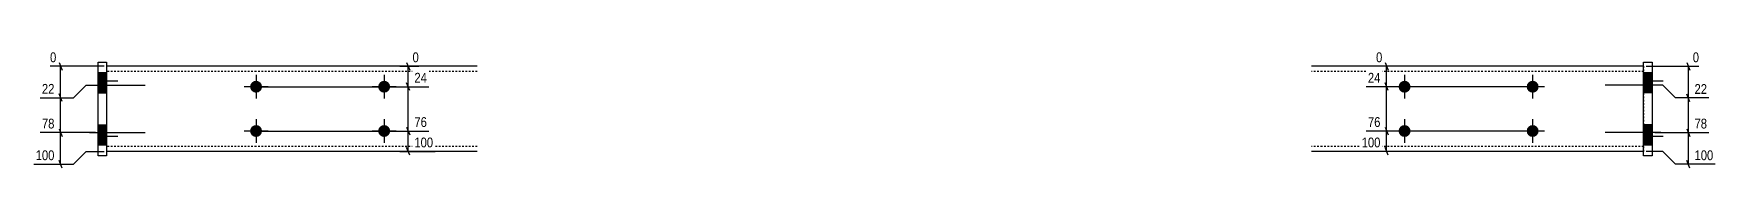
# Model space of a CAD drawing. Header units: millimetres. Extents: x 7 to 27923, y 5 to 621.
# Drawn here: x 7 to 1976, y 7 to 146 of the extents above; entities that cross this region are included whole.
import ezdxf

# ---------------------------------------------------------------- set-up
doc = ezdxf.new("R2010")
doc.units = ezdxf.units.MM
doc.linetypes.add('DXK_LINE_DOT2', pattern=[3.9198, 1.9599, -1.9599])
doc.layers.add('MÅLSÆTNING', color=7, linetype='Continuous')
doc.layers.add('STÅL', color=7, linetype='Continuous')
doc.styles.add('Arial Narrow', font='ARIALN.TTF', dxfattribs={"height": 0.2})

msp = doc.modelspace()

# ---------------------------------------------------------------- hatches: boundary and pattern name
at = {"layer": 'STÅL', "linetype": 'Continuous'}
for points in [[(92.5, 99.2), (92.5, 119.2), (82.5, 119.2), (82.5, 99.2)], [(1902.5, 99.2), (1902.5, 119.2), (1892.5, 119.2), (1892.5, 99.2)], [(82.5, 113.5), (82.5, 95.5), (92.5, 95.5), (92.5, 113.5)], [(267.5, 95.7, -1), (267.5, 109.7, -1)], [(417.5, 95.7, -1), (417.5, 109.7, -1)], [(1612.5, 95.7, -1), (1612.5, 109.7, -1)], [(1762.5, 95.7, -1), (1762.5, 109.7, -1)], [(1892.5, 113.5), (1892.5, 95.5), (1902.5, 95.5), (1902.5, 113.5)], [(82.5, 57.9), (82.5, 39.9), (92.5, 39.9), (92.5, 57.9)], [(92.5, 34.2), (92.5, 54.2), (82.5, 54.2), (82.5, 34.2)], [(267.5, 43.7, -1), (267.5, 57.7, -1)], [(417.5, 43.7, -1), (417.5, 57.7, -1)], [(1612.5, 43.7, -1), (1612.5, 57.7, -1)], [(1762.5, 43.7, -1), (1762.5, 57.7, -1)], [(1892.5, 57.9), (1892.5, 39.9), (1902.5, 39.9), (1902.5, 57.9)], [(1902.5, 34.2), (1902.5, 54.2), (1892.5, 54.2), (1892.5, 34.2)]]:
    msp.add_hatch(color=96, dxfattribs=at).paths.add_polyline_path(points)

# ---------------------------------------------------------------- linework, layer by layer
at = {"layer": 'MÅLSÆTNING', "color": 7, "linetype": 'Continuous'}
for p, q in [((89.5, 126.7), (26.2, 126.7)), ((36.8, 131.2), (40.4, 122.2)), ((435.9, 126.7), (458.1, 126.7)), ((443.8, 131.2), (447.4, 122.2)), ((445.6, 102.7), (445.6, 126.7)), ((1595.6, 126.7), (1579.1, 126.7)), ((1589.7, 131.2), (1593.3, 122.2)), ((1591.5, 102.7), (1591.5, 126.7)), ((1895.5, 126.7), (1957.3, 126.7)), ((1943.1, 131.2), (1946.7, 122.2)), ((53.6, 89.7), (68.6, 104.7)), ((53.6, 89.7), (68.6, 104.7)), ((68.6, 104.7), (79.5, 104.7)), ((68.6, 104.7), (79.5, 104.7)), ((270.5, 102.7), (469.7, 102.7)), ((270.5, 102.7), (469.7, 102.7)), ((447.4, 98.2), (443.8, 107.2)), ((447.4, 98.2), (443.8, 107.2)), ((445.6, 50.7), (445.6, 102.7)), ((1759.5, 102.7), (1567.4, 102.7)), ((1759.5, 102.7), (1567.4, 102.7)), ((1593.3, 98.2), (1589.7, 107.2)), ((1593.3, 98.2), (1589.7, 107.2)), ((1591.5, 50.7), (1591.5, 102.7)), ((1914.9, 104.5), (1905.5, 104.5)), ((1914.9, 104.5), (1905.5, 104.5)), ((1929.9, 89.5), (1914.9, 104.5)), ((1929.9, 89.5), (1914.9, 104.5)), ((14.5, 89.7), (53.6, 89.7)), ((40.4, 85.2), (36.8, 94.2)), ((38.6, 48.9), (38.6, 89.7)), ((1969, 89.5), (1929.9, 89.5)), ((1946.7, 85), (1943.1, 94)), ((1944.9, 48.9), (1944.9, 89.5)), ((79.5, 48.9), (14.5, 48.9)), ((79.5, 48.9), (14.5, 48.9)), ((36.8, 53.4), (40.4, 44.4)), ((36.8, 53.4), (40.4, 44.4)), ((38.6, 11.7), (38.6, 48.9)), ((270.5, 50.7), (469.7, 50.7)), ((270.5, 50.7), (469.7, 50.7)), ((443.8, 55.2), (447.4, 46.2)), ((443.8, 55.2), (447.4, 46.2)), ((445.6, 26.7), (445.6, 50.7)), ((1759.5, 50.7), (1567.4, 50.7)), ((1759.5, 50.7), (1567.4, 50.7)), ((1589.7, 55.2), (1593.3, 46.2)), ((1589.7, 55.2), (1593.3, 46.2)), ((1591.5, 26.7), (1591.5, 50.7)), ((1905.5, 48.9), (1969, 48.9)), ((1905.5, 48.9), (1969, 48.9)), ((1943.1, 53.4), (1946.7, 44.4)), ((1943.1, 53.4), (1946.7, 44.4)), ((1944.9, 11.7), (1944.9, 48.9)), ((53.6, 11.7), (68.6, 26.7)), ((68.6, 26.7), (89.5, 26.7)), ((435.9, 26.7), (477.1, 26.7)), ((447.4, 22.2), (443.8, 31.2)), ((1593.3, 26.7), (1560.1, 26.7)), ((1593.3, 22.2), (1589.7, 31.2)), ((1914.9, 26.7), (1895.5, 26.7)), ((1929.9, 11.7), (1914.9, 26.7)), ((7.2, 11.7), (53.6, 11.7)), ((40.4, 7.2), (36.8, 16.2)), ((1976.3, 11.7), (1929.9, 11.7)), ((1946.7, 7.2), (1943.1, 16.2))]:
    msp.add_line(p, q, dxfattribs=at)
at = {"layer": 'STÅL', "color": 2, "linetype": 'Continuous'}
for p, q in [((82.5, 131.7), (92.5, 131.7)), ((82.5, 21.7), (82.5, 131.7)), ((92.5, 131.7), (92.5, 21.7)), ((526.5, 126.7), (92.5, 126.7)), ((1892.5, 126.7), (1503.5, 126.7)), ((1892.5, 21.7), (1892.5, 131.7)), ((1892.5, 131.7), (1902.5, 131.7)), ((1902.5, 131.7), (1902.5, 21.7)), ((92.5, 21.7), (82.5, 21.7)), ((526.5, 26.7), (92.5, 26.7)), ((1892.5, 26.7), (1503.5, 26.7)), ((1902.5, 21.7), (1892.5, 21.7))]:
    msp.add_line(p, q, dxfattribs=at)
at = {"layer": 'STÅL', "color": 96, "linetype": 'Continuous'}
for p, q in [((92.5, 119.2), (82.5, 119.2)), ((1902.5, 119.2), (1892.5, 119.2)), ((72.5, 104.5), (137.5, 104.5)), ((82.5, 113.5), (92.5, 113.5)), ((105.5, 109.2), (82.5, 109.2)), ((92.5, 99.2), (82.5, 99.2)), ((281.5, 102.7), (253.5, 102.7)), ((267.5, 116.7), (267.5, 88.7)), ((431.5, 102.7), (403.5, 102.7)), ((417.5, 116.7), (417.5, 88.7)), ((1626.5, 102.7), (1598.5, 102.7)), ((1612.5, 116.7), (1612.5, 88.7)), ((1776.5, 102.7), (1748.5, 102.7)), ((1762.5, 116.7), (1762.5, 88.7)), ((1912.5, 104.5), (1847.5, 104.5)), ((1902.5, 113.5), (1892.5, 113.5)), ((1915.5, 109.2), (1892.5, 109.2)), ((1902.5, 99.2), (1892.5, 99.2)), ((82.5, 95.5), (92.5, 95.5)), ((1902.5, 95.5), (1892.5, 95.5)), ((267.5, 64.7), (267.5, 36.7)), ((417.5, 64.7), (417.5, 36.7)), ((1612.5, 64.7), (1612.5, 36.7)), ((1762.5, 64.7), (1762.5, 36.7)), ((72.5, 48.9), (137.5, 48.9)), ((82.5, 57.9), (92.5, 57.9)), ((92.5, 54.2), (82.5, 54.2)), ((105.5, 44.2), (82.5, 44.2)), ((82.5, 39.9), (92.5, 39.9)), ((281.5, 50.7), (253.5, 50.7)), ((431.5, 50.7), (403.5, 50.7)), ((1626.5, 50.7), (1598.5, 50.7)), ((1776.5, 50.7), (1748.5, 50.7)), ((1912.5, 48.9), (1847.5, 48.9)), ((1902.5, 57.9), (1892.5, 57.9)), ((1902.5, 54.2), (1892.5, 54.2)), ((1915.5, 44.2), (1892.5, 44.2)), ((1902.5, 39.9), (1892.5, 39.9)), ((92.5, 34.2), (82.5, 34.2)), ((1902.5, 34.2), (1892.5, 34.2))]:
    msp.add_line(p, q, dxfattribs=at)
at = {"layer": 'STÅL', "color": 7, "linetype": 'DXK_LINE_DOT2'}
for p, q in [((92.5, 126.7), (92.5, 27.6)), ((92.5, 126.7), (92.5, 126.7)), ((526.5, 120.7), (92.5, 120.7)), ((1892.5, 120.7), (1503.5, 120.7)), ((1892.5, 126.7), (1892.5, 126.7)), ((1892.5, 126.7), (1892.5, 26.7)), ((526.5, 32.7), (92.5, 32.7)), ((92.5, 27.6), (92.5, 26.7)), ((92.5, 26.7), (92.5, 26.7)), ((1892.5, 32.7), (1503.5, 32.7)), ((1892.5, 26.7), (1892.5, 26.7))]:
    msp.add_line(p, q, dxfattribs=at)

# ---------------------------------------------------------------- next in the draw order: wipeouts: each hides what was drawn before it
at = {"color": 0, "linetype": 'Continuous'}
for points in [[(460.5, 129.1), (460.5, 145.9), (448.3, 145.9), (448.3, 129.1)], [(1588.8, 129.1), (1588.8, 145.9), (1576.7, 145.9), (1576.7, 129.1)], [(33.7, 92.1), (33.7, 108.9), (14.3, 108.9), (14.3, 92.1)], [(1969.2, 91.9), (1969.2, 108.7), (1949.7, 108.7), (1949.7, 91.9)], [(33.7, 51.3), (33.7, 68.1), (14.3, 68.1), (14.3, 51.3)], [(470, 53.1), (470, 69.9), (450.5, 69.9), (450.5, 53.1)], [(1586.6, 53.1), (1586.6, 69.9), (1567.2, 69.9), (1567.2, 53.1)], [(1969.2, 51.3), (1969.2, 68.1), (1949.7, 68.1), (1949.7, 51.3)], [(33.7, 14.1), (33.7, 30.9), (7, 30.9), (7, 14.1)], [(1976.5, 14.1), (1976.5, 30.9), (1949.7, 30.9), (1949.7, 14.1)]]:
    msp.add_wipeout(points, dxfattribs=at).dxf.layer = 'MÅLSÆTNING'

# ---------------------------------------------------------------- next in the draw order: linework, layer by layer
at = {"layer": 'MÅLSÆTNING', "color": 7, "linetype": 'Continuous'}
for p, q in [((38.6, 89.7), (38.6, 126.7)), ((1944.9, 89.5), (1944.9, 126.7)), ((14.5, 89.7), (53.6, 89.7)), ((40.4, 85.2), (36.8, 94.2)), ((1969, 89.5), (1929.9, 89.5)), ((1946.7, 85), (1943.1, 94))]:
    msp.add_line(p, q, dxfattribs=at)

# ---------------------------------------------------------------- next in the draw order: texts
at = {"layer": 'MÅLSÆTNING', "color": 3, "linetype": 'Continuous', "style": 'Arial Narrow'}
for s, height, p in [('0', 11.5, (450.7, 131.5)), ('0', 11.5, (1579.1, 131.5)), ('22', 11.45, (16.7, 94.5)), ('22', 11.45, (1952.1, 94.3)), ('78', 11.45, (16.7, 53.7)), ('78', 11.45, (1952.1, 53.7)), ('100', 11.45, (9.4, 16.5)), ('100', 11.45, (1952.1, 16.5))]:
    msp.add_text(s, height=height, dxfattribs=at).set_placement(p)

# ---------------------------------------------------------------- next in the draw order: wipeouts: each hides what was drawn before it
at = {"color": 0, "linetype": 'Continuous'}
for points in [[(477.3, 29.1), (477.3, 45.9), (450.5, 45.9), (450.5, 29.1)], [(1586.6, 29.1), (1586.6, 45.9), (1559.9, 45.9), (1559.9, 29.1)]]:
    msp.add_wipeout(points, dxfattribs=at).dxf.layer = 'MÅLSÆTNING'

# ---------------------------------------------------------------- next in the draw order: texts
at = {"layer": 'MÅLSÆTNING', "color": 3, "linetype": 'Continuous', "style": 'Arial Narrow'}
for s, p in [('76', (452.9, 55.5)), ('76', (1569.6, 55.5)), ('100', (452.9, 31.5)), ('100', (1562.3, 31.5))]:
    msp.add_text(s, height=11.45, dxfattribs=at).set_placement(p)

# ---------------------------------------------------------------- next in the draw order: wipeouts: each hides what was drawn before it
at = {"color": 0, "linetype": 'Continuous'}
for points in [[(35.9, 129.1), (35.9, 145.9), (23.8, 145.9), (23.8, 129.1)], [(1959.7, 129.1), (1959.7, 145.9), (1947.6, 145.9), (1947.6, 129.1)], [(470, 105.1), (470, 121.9), (450.5, 121.9), (450.5, 105.1)], [(1586.6, 105.1), (1586.6, 121.9), (1567.2, 121.9), (1567.2, 105.1)]]:
    msp.add_wipeout(points, dxfattribs=at).dxf.layer = 'MÅLSÆTNING'

# ---------------------------------------------------------------- next in the draw order: texts
at = {"layer": 'MÅLSÆTNING', "color": 3, "linetype": 'Continuous', "style": 'Arial Narrow'}
for s, height, p in [('0', 11.5, (26.2, 131.5)), ('0', 11.5, (1950, 131.5)), ('24', 11.45, (452.9, 107.5)), ('24', 11.45, (1569.6, 107.5))]:
    msp.add_text(s, height=height, dxfattribs=at).set_placement(p)

doc.saveas('drawing.dxf')
